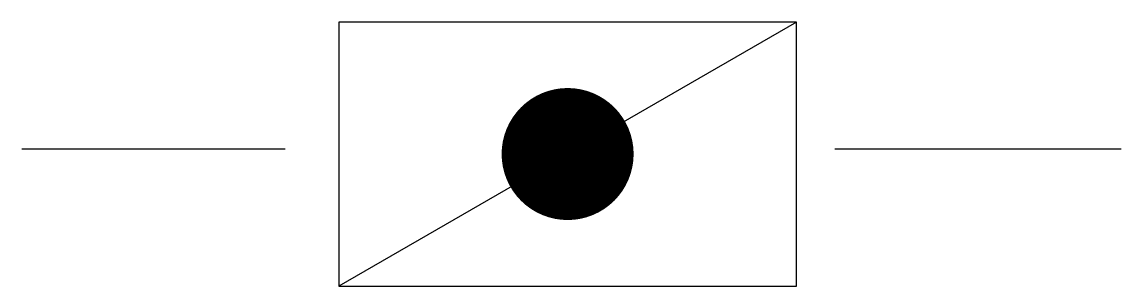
# Model space of a CAD drawing. Header units: millimetres. Extents: x 3028319 to 3029370, y -485350 to -485097.
import ezdxf

# ---------------------------------------------------------------- set-up
doc = ezdxf.new("R2010")
doc.units = ezdxf.units.MM
doc.header["$LTSCALE"] = 1000
doc.layers.add('vad', color=3, linetype='Continuous')

msp = doc.modelspace()

# ---------------------------------------------------------------- linework, layer by layer
for p, q in [((3028570.6, -485218.7), (3028319, -485218.7)), ((3029370.2, -485218.7), (3029096.5, -485218.7))]:
    msp.add_line(p, q)
at = {"layer": 'vad'}
msp.add_line((3029059.7, -485097.1), (3028622.1, -485349.7), dxfattribs=at)
msp.add_lwpolyline([(3029059.7, -485097.1), (3028622.1, -485097.1), (3028622.1, -485349.7), (3029059.7, -485349.7), (3029059.7, -485097.1)], dxfattribs=at)
at = {"layer": 'vad', "const_width": 63.1}
msp.add_lwpolyline([(3028809.3, -485223.4, 1), (3028872.5, -485223.4, 1)], format="xyb", close=True, dxfattribs=at)

doc.saveas('drawing.dxf')
